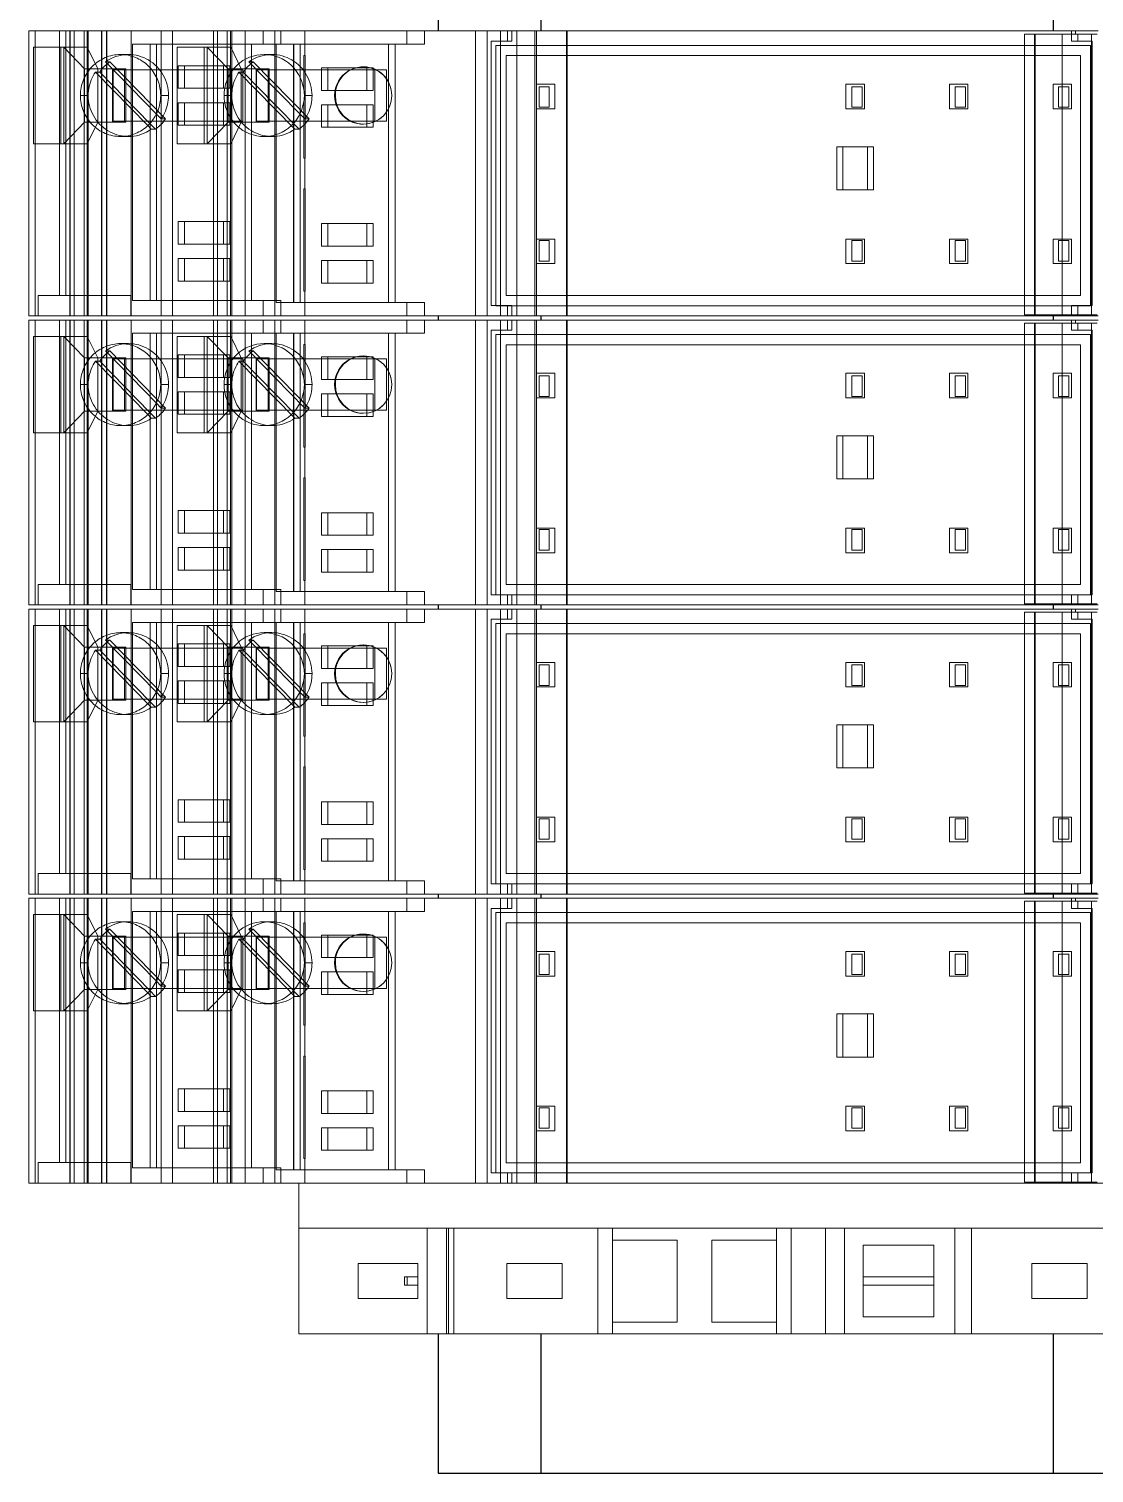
# Model space of a CAD drawing. Header units: millimetres. Extents: x 2936 to 53953, y 1541 to 47526.
# Drawn here: x 47711 to 47763, y 45485.6 to 45556.1 of the extents above; entities that cross this region are included whole.
import ezdxf

# ---------------------------------------------------------------- set-up
doc = ezdxf.new("R2010")
doc.units = ezdxf.units.MM
doc.set_wipeout_variables(frame=1)
doc.layers.add('000-PI-Oprema', color=30, linetype='Continuous', lineweight=5)
doc.layers.add('SI-ORMAR-Oprema', color=30, linetype='Continuous', lineweight=5)
doc.layers.add('004-PI-DIN Šina', color=3, linetype='Continuous')

# ---------------------------------------------------------------- blocks, each defined once
blk = doc.blocks.new('*U823')
at = {"layer": '004-PI-DIN Šina'}
blk.add_lwpolyline([(870, -17.5), (870, 17.5), (0, 17.5), (0, -17.5)], close=True, dxfattribs=at)
for points in [[(0, 12.5), (870, 12.5)], [(0, -12.5), (870, -12.5)]]:
    blk.add_lwpolyline(points, dxfattribs=at)
blk = doc.blocks.new('2967060')
blk.add_wipeout([(-7.118, 10.618), (6.782, 10.618), (6.782, -69.382), (-7.118, -69.382)]).dxf.layer = '000-PI-Oprema'
at = {"layer": '000-PI-Oprema'}
for p, q in [((-7.118, 4.162), (-7.118, 10.618)), ((-7.118, 10.618), (-7.118, 10.618)), ((-7.118, 10.618), (-7.118, 10.618)), ((-7.118, 10.618), (-7.118, 10.618)), ((-7.118, 10.618), (6.782, 10.618)), ((6.782, 10.618), (6.782, 10.618)), ((6.782, 10.618), (6.782, 10.618)), ((6.782, 10.618), (6.782, 10.618)), ((6.782, 4.162), (6.782, 10.618)), ((-7.118, 10.305), (6.782, 10.305)), ((-7.118, 10.168), (-6.118, 10.168)), ((-6.118, 5.648), (-6.118, 10.168)), ((1.282, 10.387), (5.982, 10.387)), ((1.282, 10.387), (1.282, 8.919)), ((5.982, 10.387), (5.982, 8.919)), ((-7.118, 8.615), (6.782, 8.615)), ((-7.118, 8.603), (6.782, 8.603)), ((6.782, 9.118), (-6.118, 9.118)), ((-6.118, 9.118), (-6.118, 9.118)), ((-6.118, 8.818), (6.782, 8.818)), ((5.982, 9.064), (1.282, 9.064)), ((1.282, 8.919), (2.332, 7.906)), ((5.982, 8.919), (1.282, 8.919)), ((1.282, 8.919), (1.282, 7.777)), ((4.932, 7.906), (5.982, 8.919)), ((5.982, 7.777), (5.982, 8.919)), ((6.782, 9.118), (6.782, 9.118)), ((-7.118, 8.414), (6.782, 8.414)), ((-7.118, 7.926), (6.782, 7.926)), ((-7.118, 7.783), (6.782, 7.783)), ((2.332, 7.262), (1.282, 7.777)), ((2.332, 7.906), (2.332, 6.537)), ((4.932, 7.906), (2.332, 7.906)), ((2.441, 7.718), (2.521, 7.773)), ((2.521, 7.773), (2.603, 7.824)), ((2.603, 7.824), (2.689, 7.871)), ((2.689, 7.871), (2.776, 7.914)), ((2.776, 7.914), (2.866, 7.953)), ((2.866, 7.953), (2.957, 7.988)), ((2.957, 7.988), (3.051, 8.018)), ((3.051, 8.018), (3.146, 8.044)), ((3.146, 8.044), (3.242, 8.065)), ((3.242, 8.065), (3.339, 8.081)), ((3.339, 8.081), (3.436, 8.093)), ((3.436, 8.093), (3.534, 8.1)), ((3.534, 8.1), (3.632, 8.102)), ((3.632, 8.102), (3.729, 8.1)), ((3.632, 8.102), (3.632, 7.723)), ((3.729, 8.1), (3.827, 8.093)), ((3.827, 8.093), (3.924, 8.081)), ((3.924, 8.081), (4.021, 8.065)), ((4.021, 8.065), (4.117, 8.044)), ((4.117, 8.044), (4.212, 8.018)), ((4.212, 8.018), (4.306, 7.988)), ((4.306, 7.988), (4.398, 7.953)), ((4.398, 7.953), (4.487, 7.914)), ((4.487, 7.914), (4.575, 7.871)), ((4.575, 7.871), (4.66, 7.824)), ((4.66, 7.824), (4.742, 7.773)), ((4.742, 7.773), (4.823, 7.718)), ((4.932, 6.537), (4.932, 7.906)), ((5.982, 7.777), (4.932, 7.262)), ((-7.118, 7.724), (6.782, 7.724)), ((-7.118, 7.077), (6.782, 7.077)), ((6.782, 7.065), (-7.118, 7.065)), ((1.824, 6.983), (1.868, 7.068)), ((1.868, 7.068), (1.916, 7.151)), ((1.916, 7.151), (1.968, 7.232)), ((1.968, 7.232), (2.025, 7.311)), ((2.025, 7.311), (2.086, 7.387)), ((2.069, 6.987), (2.152, 7.083)), ((2.086, 7.387), (2.15, 7.46)), ((2.15, 7.46), (2.218, 7.53)), ((2.152, 7.083), (2.242, 7.173)), ((4.777, 7.371), (2.165, 4.816)), ((2.218, 7.53), (2.289, 7.596)), ((2.242, 7.173), (2.337, 7.257)), ((2.271, 4.712), (4.777, 7.163)), ((2.289, 7.596), (2.364, 7.659)), ((2.332, 7.262), (4.932, 7.262)), ((2.337, 7.257), (2.437, 7.335)), ((2.364, 7.659), (2.441, 7.718)), ((2.437, 7.335), (2.541, 7.407)), ((2.541, 7.407), (2.651, 7.471)), ((2.651, 7.471), (2.764, 7.529)), ((2.764, 7.529), (2.881, 7.58)), ((2.881, 7.58), (3.002, 7.623)), ((3.002, 7.623), (3.125, 7.659)), ((3.125, 7.659), (3.25, 7.687)), ((3.25, 7.687), (3.377, 7.707)), ((3.377, 7.707), (3.504, 7.719)), ((3.504, 7.719), (3.632, 7.723)), ((3.632, 7.723), (3.742, 7.72)), ((3.742, 7.72), (3.852, 7.711)), ((3.852, 7.711), (3.962, 7.696)), ((3.962, 7.696), (4.071, 7.675)), ((4.071, 7.675), (4.179, 7.648)), ((4.179, 7.648), (4.285, 7.615)), ((4.285, 7.615), (4.389, 7.577)), ((4.389, 7.577), (4.49, 7.533)), ((4.49, 7.533), (4.589, 7.484)), ((4.589, 7.484), (4.684, 7.43)), ((4.684, 7.43), (4.777, 7.371)), ((4.777, 7.371), (4.777, 7.163)), ((4.777, 7.163), (4.85, 7.11)), ((4.823, 7.718), (4.9, 7.659)), ((4.85, 7.11), (4.922, 7.053)), ((4.9, 7.659), (4.974, 7.596)), ((4.922, 7.053), (4.991, 6.994)), ((4.974, 7.596), (5.045, 7.53)), ((5.045, 7.53), (5.113, 7.46)), ((5.113, 7.46), (5.178, 7.387)), ((5.178, 7.387), (5.238, 7.311)), ((5.238, 7.311), (5.295, 7.232)), ((5.295, 7.232), (5.347, 7.151)), ((5.347, 7.151), (5.395, 7.068)), ((5.395, 7.068), (5.439, 6.983)), ((6.782, 6.836), (-7.118, 6.836)), ((-7.118, 6.818), (6.782, 6.818)), ((6.782, 6.819), (-6.118, 6.819)), ((1.641, 6.338), (1.653, 6.434)), ((1.653, 6.434), (1.67, 6.529)), ((1.67, 6.529), (1.692, 6.622)), ((1.692, 6.622), (1.718, 6.715)), ((1.715, 6.326), (1.756, 6.444)), ((1.718, 6.715), (1.749, 6.806)), ((1.749, 6.806), (1.784, 6.895)), ((1.756, 6.444), (1.804, 6.56)), ((1.784, 6.895), (1.824, 6.983)), ((1.804, 6.56), (1.859, 6.673)), ((1.859, 6.673), (1.922, 6.781)), ((1.922, 6.781), (1.992, 6.886)), ((1.992, 6.886), (2.069, 6.987)), ((2.332, 6.537), (4.932, 6.537)), ((2.332, 5.892), (2.332, 6.537)), ((2.382, 0.741), (2.382, 6.512)), ((2.382, 6.512), (4.882, 6.512)), ((5.272, 6.678), (2.487, 3.955)), ((2.73, 4.4), (5.272, 6.886)), ((4.882, 0.741), (4.882, 6.512)), ((4.932, 6.537), (4.932, 5.892)), ((4.991, 6.994), (5.057, 6.931)), ((5.057, 6.931), (5.12, 6.866)), ((5.12, 6.866), (5.18, 6.797)), ((5.18, 6.797), (5.196, 6.778)), ((5.196, 6.778), (5.212, 6.758)), ((5.212, 6.758), (5.227, 6.738)), ((5.227, 6.738), (5.242, 6.719)), ((5.242, 6.719), (5.257, 6.699)), ((5.257, 6.699), (5.272, 6.678)), ((5.272, 6.886), (5.272, 6.678)), ((5.272, 6.886), (5.351, 6.766)), ((5.351, 6.766), (5.421, 6.641)), ((5.421, 6.641), (5.481, 6.511)), ((5.439, 6.983), (5.479, 6.895)), ((5.479, 6.895), (5.514, 6.806)), ((5.481, 6.511), (5.532, 6.377)), ((5.514, 6.806), (5.545, 6.715)), ((5.532, 6.377), (5.572, 6.239)), ((5.545, 6.715), (5.571, 6.622)), ((5.571, 6.622), (5.593, 6.529)), ((5.593, 6.529), (5.61, 6.434)), ((5.61, 6.434), (5.622, 6.338)), ((-6.118, 5.648), (-7.118, 5.648)), ((1.632, 6.146), (1.634, 6.242)), ((1.634, 6.053), (1.632, 6.146)), ((1.632, 6.146), (1.632, 6.098)), ((1.632, 6.098), (1.632, 6.051)), ((1.632, 6.051), (1.632, 6.003)), ((1.632, 6.003), (1.632, 5.956)), ((1.632, 5.956), (1.632, 5.909)), ((1.632, 5.909), (1.632, 5.861)), ((1.632, 5.861), (1.632, 5.814)), ((1.632, 5.798), (1.633, 5.83)), ((1.632, 5.814), (1.632, 5.766)), ((1.632, 5.766), (1.632, 5.798)), ((1.636, 5.634), (1.632, 5.766)), ((1.633, 5.83), (1.634, 5.861)), ((1.634, 6.242), (1.641, 6.338)), ((1.641, 5.96), (1.634, 6.053)), ((1.634, 5.861), (1.636, 5.893)), ((1.636, 5.893), (1.638, 5.925)), ((1.638, 5.925), (1.641, 5.956)), ((1.641, 5.956), (1.658, 6.081)), ((1.652, 5.868), (1.641, 5.96)), ((1.668, 5.776), (1.652, 5.868)), ((1.658, 6.081), (1.682, 6.205)), ((1.688, 5.686), (1.668, 5.776)), ((1.682, 6.205), (1.715, 6.326)), ((1.712, 5.596), (1.688, 5.686)), ((2.332, 5.892), (4.932, 5.892)), ((4.882, 5.955), (2.382, 5.955)), ((5.575, 5.686), (5.551, 5.596)), ((5.572, 6.239), (5.603, 6.099)), ((5.596, 5.776), (5.575, 5.686)), ((5.611, 5.868), (5.596, 5.776)), ((5.603, 6.099), (5.622, 5.956)), ((5.623, 5.96), (5.611, 5.868)), ((5.627, 5.639), (5.615, 5.512)), ((5.622, 6.338), (5.629, 6.242)), ((5.622, 5.956), (5.625, 5.925)), ((5.629, 6.053), (5.623, 5.96)), ((5.625, 5.925), (5.627, 5.893)), ((5.627, 5.893), (5.629, 5.861)), ((5.632, 5.766), (5.627, 5.639)), ((5.629, 6.242), (5.632, 6.146)), ((5.632, 6.146), (5.629, 6.053)), ((5.629, 5.861), (5.631, 5.83)), ((5.631, 5.83), (5.631, 5.798)), ((5.631, 5.798), (5.632, 5.766)), ((5.632, 6.146), (5.632, 6.098)), ((5.632, 6.098), (5.632, 6.051)), ((5.632, 6.051), (5.632, 6.003)), ((5.632, 6.003), (5.632, 5.956)), ((5.632, 5.956), (5.632, 5.909)), ((5.632, 5.909), (5.632, 5.861)), ((5.632, 5.861), (5.632, 5.814)), ((5.632, 5.814), (5.632, 5.766)), ((-7.118, 5.635), (6.782, 5.635)), ((6.132, 5.56), (-6.368, 5.56)), ((-6.368, 4.706), (-6.368, 5.56)), ((1.65, 5.503), (1.636, 5.634)), ((1.673, 5.373), (1.65, 5.503)), ((1.704, 5.244), (1.673, 5.373)), ((1.745, 5.118), (1.704, 5.244)), ((1.741, 5.507), (1.712, 5.596)), ((1.775, 5.42), (1.741, 5.507)), ((1.794, 4.994), (1.745, 5.118)), ((1.812, 5.334), (1.775, 5.42)), ((1.852, 4.874), (1.794, 4.994)), ((1.854, 5.249), (1.812, 5.334)), ((1.9, 5.168), (1.854, 5.249)), ((1.949, 5.088), (1.9, 5.168)), ((2.003, 5.011), (1.949, 5.088)), ((2.06, 4.937), (2.003, 5.011)), ((2.12, 4.865), (2.06, 4.937)), ((5.204, 4.937), (5.143, 4.865)), ((5.261, 5.011), (5.204, 4.937)), ((5.314, 5.088), (5.261, 5.011)), ((5.364, 5.168), (5.314, 5.088)), ((5.409, 5.249), (5.364, 5.168)), ((5.451, 5.334), (5.409, 5.249)), ((5.48, 5.019), (5.425, 4.901)), ((5.489, 5.42), (5.451, 5.334)), ((5.526, 5.139), (5.48, 5.019)), ((5.522, 5.507), (5.489, 5.42)), ((5.551, 5.596), (5.522, 5.507)), ((5.564, 5.261), (5.526, 5.139)), ((5.593, 5.386), (5.564, 5.261)), ((5.615, 5.512), (5.593, 5.386)), ((6.132, 5.56), (6.132, 4.706)), ((-6.368, 4.706), (6.132, 4.706)), ((-6.368, -1.669), (-6.368, 4.706)), ((-6.368, 4.703), (6.132, 4.703)), ((6.132, 4.392), (-6.368, 4.392)), ((1.918, 4.758), (1.852, 4.874)), ((1.992, 4.647), (1.918, 4.758)), ((2.165, 4.816), (1.992, 4.647)), ((1.992, 4.439), (2.271, 4.712)), ((1.992, 4.647), (1.992, 4.439)), ((2.051, 4.36), (1.992, 4.439)), ((2.115, 4.284), (2.051, 4.36)), ((2.182, 4.211), (2.115, 4.284)), ((2.184, 4.796), (2.12, 4.865)), ((2.251, 4.731), (2.184, 4.796)), ((2.321, 4.668), (2.251, 4.731)), ((2.395, 4.609), (2.321, 4.668)), ((2.471, 4.553), (2.395, 4.609)), ((2.55, 4.5), (2.471, 4.553)), ((2.487, 4.162), (2.73, 4.4)), ((2.632, 4.452), (2.55, 4.5)), ((2.716, 4.407), (2.632, 4.452)), ((2.801, 4.366), (2.716, 4.407)), ((2.889, 4.33), (2.801, 4.366)), ((2.978, 4.297), (2.889, 4.33)), ((3.068, 4.269), (2.978, 4.297)), ((3.16, 4.245), (3.068, 4.269)), ((3.253, 4.225), (3.16, 4.245)), ((4.104, 4.245), (4.011, 4.225)), ((4.195, 4.269), (4.104, 4.245)), ((4.286, 4.297), (4.195, 4.269)), ((4.375, 4.33), (4.286, 4.297)), ((4.462, 4.366), (4.375, 4.33)), ((4.548, 4.407), (4.462, 4.366)), ((4.631, 4.452), (4.548, 4.407)), ((4.713, 4.5), (4.631, 4.452)), ((4.792, 4.553), (4.713, 4.5)), ((4.869, 4.609), (4.792, 4.553)), ((4.951, 4.296), (4.85, 4.215)), ((4.942, 4.668), (4.869, 4.609)), ((5.012, 4.731), (4.942, 4.668)), ((5.046, 4.384), (4.951, 4.296)), ((5.08, 4.796), (5.012, 4.731)), ((5.136, 4.477), (5.046, 4.384)), ((5.143, 4.865), (5.08, 4.796)), ((5.218, 4.576), (5.136, 4.477)), ((5.294, 4.679), (5.218, 4.576)), ((5.364, 4.788), (5.294, 4.679)), ((5.425, 4.901), (5.364, 4.788)), ((6.132, 4.706), (6.132, -1.44)), ((-7.118, 3.618), (-7.118, 4.162)), ((-7.118, 4.162), (6.782, 4.162)), ((-7.118, -1.382), (-7.118, 3.618)), ((-7.118, 3.618), (-7.118, 3.618)), ((-7.118, 3.618), (6.782, 3.618)), ((2.253, 4.141), (2.182, 4.211)), ((2.327, 4.075), (2.253, 4.141)), ((2.405, 4.013), (2.327, 4.075)), ((2.487, 3.955), (2.405, 4.013)), ((2.58, 4.103), (2.487, 4.162)), ((2.487, 4.162), (2.487, 3.955)), ((2.676, 4.048), (2.58, 4.103)), ((2.775, 3.999), (2.676, 4.048)), ((2.876, 3.955), (2.775, 3.999)), ((2.979, 3.917), (2.876, 3.955)), ((3.085, 3.885), (2.979, 3.917)), ((3.192, 3.858), (3.085, 3.885)), ((3.3, 3.837), (3.192, 3.858)), ((3.346, 4.21), (3.253, 4.225)), ((3.41, 3.822), (3.3, 3.837)), ((3.441, 4.199), (3.346, 4.21)), ((3.52, 3.813), (3.41, 3.822)), ((3.536, 4.192), (3.441, 4.199)), ((3.632, 3.81), (3.52, 3.813)), ((3.632, 4.19), (3.536, 4.192)), ((3.727, 4.192), (3.632, 4.19)), ((3.632, 4.19), (3.632, 3.81)), ((3.763, 3.814), (3.632, 3.81)), ((3.822, 4.199), (3.727, 4.192)), ((3.893, 3.827), (3.763, 3.814)), ((3.917, 4.21), (3.822, 4.199)), ((4.022, 3.848), (3.893, 3.827)), ((4.011, 4.225), (3.917, 4.21)), ((4.15, 3.877), (4.022, 3.848)), ((4.274, 3.914), (4.15, 3.877)), ((4.397, 3.959), (4.274, 3.914)), ((4.516, 4.012), (4.397, 3.959)), ((4.631, 4.072), (4.516, 4.012)), ((4.743, 4.14), (4.631, 4.072)), ((4.85, 4.215), (4.743, 4.14)), ((6.782, 3.618), (6.782, 4.162)), ((6.782, 3.618), (6.782, 3.618)), ((6.782, -1.382), (6.782, 3.618)), ((-5.418, 3.342), (-4.318, 3.342)), ((-5.418, 1.132), (-5.418, 3.342)), ((-4.318, 3.032), (-5.418, 3.032)), ((-5.418, 3.032), (-5.418, 0.822)), ((-4.318, 3.342), (-4.318, 1.132)), ((-4.318, 0.822), (-4.318, 3.032)), ((-3.618, 1.132), (-3.618, 3.342)), ((-3.618, 3.342), (-2.518, 3.342)), ((-3.618, 3.032), (-3.618, 0.822)), ((-2.518, 3.032), (-3.618, 3.032)), ((-2.518, 3.342), (-2.518, 1.132)), ((-2.518, 0.822), (-2.518, 3.032)), ((1.282, 3.387), (5.982, 3.387)), ((1.282, 3.387), (1.282, 1.919)), ((2.182, 1.132), (2.182, 3.342)), ((2.182, 3.342), (3.282, 3.342)), ((3.282, 3.032), (2.182, 3.032)), ((2.182, 3.032), (2.182, 0.822)), ((3.282, 3.342), (3.282, 1.132)), ((3.282, 0.822), (3.282, 3.032)), ((3.982, 1.132), (3.982, 3.342)), ((3.982, 3.342), (5.082, 3.342)), ((5.082, 3.032), (3.982, 3.032)), ((3.982, 3.032), (3.982, 0.822)), ((5.082, 3.342), (5.082, 1.132)), ((5.082, 0.822), (5.082, 3.032)), ((5.982, 3.387), (5.982, 1.919)), ((-7.118, 1.618), (6.782, 1.618)), ((-7.118, 1.614), (6.782, 1.614)), ((-7.118, 1.414), (6.782, 1.414)), ((5.982, 2.064), (1.282, 2.064)), ((1.282, 1.919), (2.332, 0.906)), ((5.982, 1.919), (1.282, 1.919)), ((1.282, 1.919), (1.282, 0.777)), ((4.932, 0.906), (5.982, 1.919)), ((5.982, 0.777), (5.982, 1.919)), ((-7.118, 0.94), (6.782, 0.94)), ((-7.118, 0.783), (6.782, 0.783)), ((-7.118, 0.724), (6.782, 0.724)), ((-4.318, 1.132), (-5.418, 1.132)), ((-5.418, 0.822), (-4.318, 0.822)), ((-2.518, 1.132), (-3.618, 1.132)), ((-3.618, 0.822), (-2.518, 0.822)), ((2.332, 0.262), (1.282, 0.777)), ((3.282, 1.132), (2.182, 1.132)), ((2.182, 0.822), (3.282, 0.822)), ((2.285, 0.592), (2.427, 0.708)), ((4.932, 0.906), (2.332, 0.906)), ((2.332, 0.906), (2.332, -0.463)), ((2.382, 0.741), (2.382, 0.184)), ((4.882, 0.741), (2.382, 0.741)), ((2.427, 0.708), (2.579, 0.809)), ((2.579, 0.809), (2.74, 0.897)), ((2.74, 0.897), (2.909, 0.97)), ((2.909, 0.97), (3.085, 1.028)), ((3.085, 1.028), (3.265, 1.069)), ((3.25, 0.687), (3.377, 0.707)), ((3.265, 1.069), (3.448, 1.094)), ((3.377, 0.707), (3.504, 0.719)), ((3.448, 1.094), (3.632, 1.102)), ((3.504, 0.719), (3.632, 0.723)), ((3.632, 1.102), (3.816, 1.094)), ((3.632, 1.102), (3.632, 0.723)), ((3.632, 0.723), (3.742, 0.72)), ((3.742, 0.72), (3.852, 0.711)), ((3.816, 1.094), (3.998, 1.069)), ((3.852, 0.711), (3.962, 0.696)), ((5.082, 1.132), (3.982, 1.132)), ((3.982, 0.822), (5.082, 0.822)), ((3.998, 1.069), (4.179, 1.028)), ((4.179, 1.028), (4.355, 0.97)), ((4.355, 0.97), (4.524, 0.897)), ((4.524, 0.897), (4.684, 0.809)), ((4.684, 0.809), (4.836, 0.708)), ((4.836, 0.708), (4.978, 0.592)), ((4.882, 0.184), (4.882, 0.741)), ((4.932, -0.463), (4.932, 0.906)), ((5.982, 0.777), (4.932, 0.262)), ((-7.118, 0.077), (6.782, 0.077)), ((6.782, 0.065), (-7.118, 0.065)), ((-6.368, 0.072), (6.132, 0.072)), ((1.767, -0.147), (1.841, 0.018)), ((1.841, 0.018), (1.931, 0.176)), ((1.931, 0.176), (2.035, 0.325)), ((2.035, 0.325), (2.154, 0.464)), ((2.069, -0.013), (2.152, 0.083)), ((2.152, 0.083), (2.242, 0.173)), ((2.154, 0.464), (2.285, 0.592)), ((2.242, 0.173), (2.337, 0.257)), ((2.332, 0.262), (4.932, 0.262)), ((2.337, 0.257), (2.437, 0.335)), ((4.882, 0.184), (2.382, 0.184)), ((2.437, 0.335), (2.541, 0.407)), ((2.541, 0.407), (2.651, 0.471)), ((2.651, 0.471), (2.764, 0.529)), ((2.764, 0.529), (2.881, 0.58)), ((2.881, 0.58), (3.002, 0.623)), ((4.777, 0.371), (2.985, -1.382)), ((3.002, 0.623), (3.125, 0.659)), ((3.125, 0.659), (3.25, 0.687)), ((3.197, -1.382), (4.777, 0.163)), ((3.962, 0.696), (4.071, 0.675)), ((4.071, 0.675), (4.179, 0.648)), ((4.179, 0.648), (4.285, 0.615)), ((4.285, 0.615), (4.389, 0.577)), ((4.389, 0.577), (4.49, 0.533)), ((4.49, 0.533), (4.589, 0.484)), ((4.589, 0.484), (4.684, 0.43)), ((4.684, 0.43), (4.777, 0.371)), ((4.777, 0.371), (4.777, 0.163)), ((4.777, 0.163), (4.85, 0.11)), ((4.85, 0.11), (4.922, 0.053)), ((4.922, 0.053), (4.991, -0.006)), ((4.978, 0.592), (5.109, 0.464)), ((5.109, 0.464), (5.228, 0.325)), ((5.228, 0.325), (5.332, 0.176)), ((5.332, 0.176), (5.422, 0.018)), ((5.422, 0.018), (5.496, -0.147)), ((-6.368, -0.238), (6.132, -0.238)), ((1.632, -0.854), (1.64, -0.674)), ((1.64, -0.674), (1.666, -0.494)), ((1.666, -0.494), (1.708, -0.318)), ((1.682, -0.795), (1.715, -0.674)), ((1.708, -0.318), (1.767, -0.147)), ((1.715, -0.674), (1.756, -0.556)), ((1.756, -0.556), (1.804, -0.44)), ((1.804, -0.44), (1.859, -0.327)), ((1.859, -0.327), (1.922, -0.219)), ((1.922, -0.219), (1.992, -0.114)), ((1.992, -0.114), (2.069, -0.013)), ((2.332, -0.463), (4.932, -0.463)), ((2.332, -1.108), (2.332, -0.463)), ((2.382, -6.259), (2.382, -0.488)), ((2.382, -0.488), (4.882, -0.488)), ((5.272, -0.322), (2.487, -3.045)), ((3.975, -1.382), (5.272, -0.114)), ((4.882, -6.259), (4.882, -0.488)), ((4.932, -0.463), (4.932, -1.108)), ((4.991, -0.006), (5.057, -0.069)), ((5.057, -0.069), (5.12, -0.134)), ((5.12, -0.134), (5.18, -0.203)), ((5.18, -0.203), (5.196, -0.222)), ((5.196, -0.222), (5.212, -0.242)), ((5.212, -0.242), (5.227, -0.262)), ((5.227, -0.262), (5.242, -0.281)), ((5.242, -0.281), (5.257, -0.301)), ((5.257, -0.301), (5.272, -0.322)), ((5.272, -0.114), (5.351, -0.234)), ((5.272, -0.114), (5.272, -0.322)), ((5.351, -0.234), (5.421, -0.359)), ((5.421, -0.359), (5.481, -0.489)), ((5.481, -0.489), (5.532, -0.623)), ((5.496, -0.147), (5.555, -0.318)), ((5.532, -0.623), (5.572, -0.761)), ((5.555, -0.318), (5.597, -0.494)), ((5.597, -0.494), (5.623, -0.674)), ((5.623, -0.674), (5.632, -0.854)), ((-7.118, -0.815), (-6.368, -0.815)), ((-7.118, -11.732), (-7.118, -1.382)), ((-7.118, -1.382), (-7.118, -1.382)), ((-7.118, -1.382), (6.782, -1.382)), ((1.634, -0.943), (1.632, -0.854)), ((1.632, -0.854), (1.632, -0.902)), ((1.632, -0.902), (1.632, -0.949)), ((1.632, -0.949), (1.632, -0.997)), ((1.632, -0.997), (1.632, -1.044)), ((1.632, -1.044), (1.632, -1.091)), ((1.632, -1.091), (1.632, -1.139)), ((1.632, -1.139), (1.632, -1.186)), ((1.632, -1.202), (1.633, -1.17)), ((1.632, -1.186), (1.632, -1.234)), ((1.632, -1.234), (1.632, -1.202)), ((1.636, -1.366), (1.632, -1.234)), ((1.633, -1.17), (1.634, -1.139)), ((1.64, -1.032), (1.634, -0.943)), ((1.634, -1.139), (1.636, -1.107)), ((1.636, -1.107), (1.638, -1.075)), ((1.65, -1.497), (1.636, -1.366)), ((1.638, -1.075), (1.641, -1.044)), ((1.65, -1.121), (1.64, -1.032)), ((1.641, -1.044), (1.658, -0.919)), ((1.665, -1.208), (1.65, -1.121)), ((1.658, -0.919), (1.682, -0.795)), ((1.683, -1.296), (1.665, -1.208)), ((1.706, -1.382), (1.683, -1.296)), ((1.766, -1.559), (1.706, -1.382)), ((2.985, -1.382), (1.992, -2.353)), ((1.992, -2.561), (3.197, -1.382)), ((2.332, -1.108), (4.932, -1.108)), ((4.882, -1.045), (2.382, -1.045)), ((2.487, -2.838), (3.975, -1.382)), ((5.557, -1.382), (5.497, -1.559)), ((5.58, -1.296), (5.557, -1.382)), ((5.572, -0.761), (5.603, -0.901)), ((5.599, -1.208), (5.58, -1.296)), ((5.613, -1.121), (5.599, -1.208)), ((5.603, -0.901), (5.622, -1.044)), ((5.623, -1.032), (5.613, -1.121)), ((5.627, -1.361), (5.615, -1.488)), ((5.622, -1.044), (5.625, -1.075)), ((5.63, -0.943), (5.623, -1.032)), ((5.625, -1.075), (5.627, -1.107)), ((5.627, -1.107), (5.629, -1.139)), ((5.632, -1.234), (5.627, -1.361)), ((5.629, -1.139), (5.631, -1.17)), ((5.632, -0.854), (5.63, -0.943)), ((5.631, -1.17), (5.631, -1.202)), ((5.631, -1.202), (5.632, -1.234)), ((5.632, -0.854), (5.632, -0.902)), ((5.632, -0.902), (5.632, -0.949)), ((5.632, -0.949), (5.632, -0.997)), ((5.632, -0.997), (5.632, -1.044)), ((5.632, -1.044), (5.632, -1.091)), ((5.632, -1.091), (5.632, -1.139)), ((5.632, -1.139), (5.632, -1.186)), ((5.632, -1.186), (5.632, -1.234)), ((6.782, -0.815), (6.132, -0.815)), ((6.782, -1.382), (6.782, -1.382)), ((6.782, -11.732), (6.782, -1.382)), ((-7.118, -1.669), (-6.368, -1.669)), ((6.132, -1.44), (-6.468, -1.44)), ((-6.468, -2.294), (-6.468, -1.44)), ((1.673, -1.627), (1.65, -1.497)), ((1.704, -1.756), (1.673, -1.627)), ((1.745, -1.882), (1.704, -1.756)), ((1.794, -2.006), (1.745, -1.882)), ((1.843, -1.73), (1.766, -1.559)), ((1.852, -2.126), (1.794, -2.006)), ((1.937, -1.893), (1.843, -1.73)), ((2.045, -2.045), (1.937, -1.893)), ((2.168, -2.187), (2.045, -2.045)), ((5.218, -2.045), (5.095, -2.187)), ((5.326, -1.893), (5.218, -2.045)), ((5.42, -1.73), (5.326, -1.893)), ((5.425, -2.099), (5.364, -2.212)), ((5.497, -1.559), (5.42, -1.73)), ((5.48, -1.981), (5.425, -2.099)), ((5.526, -1.861), (5.48, -1.981)), ((5.564, -1.739), (5.526, -1.861)), ((5.593, -1.614), (5.564, -1.739)), ((5.615, -1.488), (5.593, -1.614)), ((6.132, -1.44), (6.132, -2.294)), ((6.782, -1.669), (6.132, -1.669)), ((6.132, -2.294), (-6.468, -2.294)), ((-6.468, -2.294), (-6.468, -8.669)), ((-6.468, -2.297), (6.132, -2.297)), ((6.132, -2.608), (-6.468, -2.608)), ((-0.918, -2.787), (-5.918, -2.787)), ((-5.918, -2.838), (-5.918, -2.787)), ((-0.918, -2.787), (-0.918, -2.838)), ((3.324, -2.787), (0.582, -2.787)), ((0.582, -2.838), (0.582, -2.787)), ((1.918, -2.242), (1.852, -2.126)), ((1.992, -2.353), (1.918, -2.242)), ((1.992, -2.353), (1.992, -2.561)), ((2.051, -2.64), (1.992, -2.561)), ((2.115, -2.716), (2.051, -2.64)), ((2.182, -2.789), (2.115, -2.716)), ((2.304, -2.317), (2.168, -2.187)), ((2.253, -2.859), (2.182, -2.789)), ((2.452, -2.434), (2.304, -2.317)), ((2.612, -2.537), (2.452, -2.434)), ((2.781, -2.624), (2.612, -2.537)), ((2.956, -2.695), (2.781, -2.624)), ((3.138, -2.75), (2.956, -2.695)), ((3.324, -2.787), (3.138, -2.75)), ((3.368, -2.795), (3.324, -2.787)), ((3.411, -2.802), (3.368, -2.795)), ((3.455, -2.808), (3.411, -2.802)), ((3.499, -2.812), (3.455, -2.808)), ((3.543, -2.815), (3.499, -2.812)), ((3.587, -2.817), (3.543, -2.815)), ((3.632, -2.818), (3.587, -2.817)), ((3.676, -2.817), (3.632, -2.818)), ((3.72, -2.815), (3.676, -2.817)), ((3.764, -2.812), (3.72, -2.815)), ((3.808, -2.808), (3.764, -2.812)), ((3.852, -2.802), (3.808, -2.808)), ((3.896, -2.795), (3.852, -2.802)), ((3.939, -2.787), (3.896, -2.795)), ((4.125, -2.75), (3.939, -2.787)), ((5.582, -2.787), (3.939, -2.787)), ((4.307, -2.695), (4.125, -2.75)), ((4.483, -2.624), (4.307, -2.695)), ((4.651, -2.537), (4.483, -2.624)), ((4.811, -2.434), (4.651, -2.537)), ((4.85, -2.785), (4.743, -2.86)), ((4.959, -2.317), (4.811, -2.434)), ((4.951, -2.704), (4.85, -2.785)), ((5.046, -2.616), (4.951, -2.704)), ((5.095, -2.187), (4.959, -2.317)), ((5.136, -2.523), (5.046, -2.616)), ((5.218, -2.424), (5.136, -2.523)), ((5.294, -2.321), (5.218, -2.424)), ((5.364, -2.212), (5.294, -2.321)), ((5.582, -2.787), (5.582, -2.838)), ((6.132, -2.294), (6.132, -8.669)), ((-5.918, -2.838), (-7.118, -2.838)), ((-5.918, -2.854), (-5.918, -2.838)), ((-5.918, -2.854), (-0.918, -2.854)), ((0.582, -2.838), (-0.918, -2.838)), ((-0.918, -2.854), (-0.918, -2.838)), ((0.582, -2.838), (0.582, -2.854)), ((0.582, -2.854), (5.582, -2.854)), ((2.327, -2.925), (2.253, -2.859)), ((2.405, -2.987), (2.327, -2.925)), ((2.487, -3.045), (2.405, -2.987)), ((2.58, -2.897), (2.487, -2.838)), ((2.487, -2.838), (2.487, -3.045)), ((2.676, -2.952), (2.58, -2.897)), ((2.775, -3.001), (2.676, -2.952)), ((2.876, -3.045), (2.775, -3.001)), ((2.979, -3.083), (2.876, -3.045)), ((3.085, -3.115), (2.979, -3.083)), ((3.192, -3.142), (3.085, -3.115)), ((3.3, -3.163), (3.192, -3.142)), ((3.41, -3.178), (3.3, -3.163)), ((3.52, -3.187), (3.41, -3.178)), ((3.632, -3.19), (3.52, -3.187)), ((3.632, -2.818), (3.632, -3.19)), ((3.763, -3.186), (3.632, -3.19)), ((3.893, -3.173), (3.763, -3.186)), ((4.022, -3.152), (3.893, -3.173)), ((4.15, -3.123), (4.022, -3.152)), ((4.274, -3.086), (4.15, -3.123)), ((4.397, -3.041), (4.274, -3.086)), ((4.516, -2.988), (4.397, -3.041)), ((4.631, -2.928), (4.516, -2.988)), ((4.743, -2.86), (4.631, -2.928)), ((5.582, -2.854), (5.582, -2.838)), ((6.782, -2.838), (5.582, -2.838)), ((-5.518, -5.868), (-5.518, -3.658)), ((-5.518, -3.658), (-4.418, -3.658)), ((-5.518, -3.968), (-5.518, -6.178)), ((-4.418, -3.968), (-5.518, -3.968)), ((-4.418, -3.658), (-4.418, -5.868)), ((-4.418, -6.178), (-4.418, -3.968)), ((-3.718, -5.868), (-3.718, -3.658)), ((-3.718, -3.658), (-2.618, -3.658)), ((-3.718, -3.968), (-3.718, -6.178)), ((-2.618, -3.968), (-3.718, -3.968)), ((-2.618, -3.658), (-2.618, -5.868)), ((-2.618, -6.178), (-2.618, -3.968)), ((2.082, -3.658), (3.182, -3.658)), ((2.082, -5.868), (2.082, -3.658)), ((2.082, -3.968), (2.082, -6.178)), ((3.182, -3.968), (2.082, -3.968)), ((3.182, -3.658), (3.182, -5.868)), ((3.182, -6.178), (3.182, -3.968)), ((3.882, -3.658), (4.982, -3.658)), ((3.882, -5.868), (3.882, -3.658)), ((4.982, -3.968), (3.882, -3.968)), ((3.882, -3.968), (3.882, -6.178)), ((4.982, -3.658), (4.982, -5.868)), ((4.982, -6.178), (4.982, -3.968)), ((3.632, -4.296), (3.632, -4.329)), ((-4.418, -5.868), (-5.518, -5.868)), ((-5.518, -6.178), (-4.418, -6.178)), ((-2.618, -5.868), (-3.718, -5.868)), ((-3.718, -6.178), (-2.618, -6.178)), ((3.182, -5.868), (2.082, -5.868)), ((2.082, -6.178), (3.182, -6.178)), ((2.232, -5.705), (2.232, -5.688)), ((2.382, -6.259), (2.382, -6.816)), ((4.882, -6.259), (2.382, -6.259)), ((4.982, -5.868), (3.882, -5.868)), ((3.882, -6.178), (4.982, -6.178)), ((4.882, -6.816), (4.882, -6.259)), ((5.032, -5.705), (5.032, -5.688)), ((-6.468, -6.928), (6.132, -6.928)), ((4.882, -6.816), (2.382, -6.816)), ((-6.468, -7.238), (6.132, -7.238)), ((3.632, -7.08), (3.632, -7.081)), ((-7.118, -7.815), (-6.468, -7.815)), ((6.782, -7.815), (6.132, -7.815)), ((-7.118, -8.669), (-6.468, -8.669)), ((6.782, -8.669), (6.132, -8.669)), ((6.782, -11.165), (-7.118, -11.165)), ((-7.118, -12.732), (-7.118, -11.732)), ((-7.118, -11.732), (6.782, -11.732)), ((-6.618, -11.932), (6.282, -11.932)), ((-6.618, -11.932), (-6.618, -11.932)), ((-6.618, -12.732), (-6.618, -11.932)), ((6.282, -11.932), (6.282, -11.932)), ((6.282, -11.932), (6.282, -12.732)), ((6.782, -12.732), (6.782, -11.732)), ((-7.118, -12.382), (-7.118, -12.382)), ((6.782, -12.382), (-7.118, -12.382)), ((-6.623, -12.162), (-6.623, -12.162)), ((6.077, -12.162), (-6.623, -12.162)), ((-6.623, -12.162), (-6.623, -37.933)), ((-6.123, -12.662), (-6.123, -40.662)), ((5.577, -12.662), (-6.123, -12.662)), ((-6.123, -12.662), (-6.123, -12.662)), ((5.577, -12.662), (5.577, -12.662)), ((5.577, -40.662), (5.577, -12.662)), ((6.077, -12.162), (6.077, -12.162)), ((6.077, -12.162), (6.077, -37.933)), ((6.782, -12.382), (6.782, -12.382)), ((-7.118, -12.932), (-7.118, -12.732)), ((-6.618, -12.732), (-7.118, -12.732)), ((-7.118, -40.232), (-7.118, -12.932)), ((-7.118, -12.932), (-7.118, -12.932)), ((-7.118, -12.932), (-6.623, -12.932)), ((-7.118, -13.182), (-7.118, -13.182)), ((-7.118, -13.182), (6.782, -13.182)), ((-6.623, -12.932), (-6.618, -12.932)), ((-6.618, -12.932), (-6.618, -12.732)), ((-6.618, -12.932), (-6.618, -12.932)), ((6.782, -12.732), (6.282, -12.732)), ((6.282, -12.732), (6.282, -12.932)), ((6.282, -12.932), (6.282, -12.932)), ((6.282, -12.932), (6.782, -12.932)), ((6.782, -12.732), (6.782, -12.932)), ((6.782, -12.932), (6.782, -12.932)), ((6.782, -12.932), (6.782, -40.232)), ((6.782, -13.182), (6.782, -13.182)), ((6.782, -14.06), (-7.118, -14.06)), ((-7.118, -14.141), (-7.118, -14.141)), ((-7.118, -14.141), (6.782, -14.141)), ((-4.568, -14.132), (-3.368, -14.132)), ((-4.568, -15.032), (-4.568, -14.132)), ((-4.568, -14.132), (-4.568, -14.132)), ((-4.443, -14.262), (-3.443, -14.262)), ((-4.443, -14.262), (-4.443, -14.262)), ((-4.443, -14.762), (-4.443, -14.262)), ((-4.443, -14.762), (-4.443, -14.762)), ((-3.443, -14.762), (-4.443, -14.762)), ((-3.443, -14.262), (-3.443, -14.762)), ((-3.443, -14.262), (-3.443, -14.262)), ((-3.443, -14.762), (-3.443, -14.762)), ((-3.368, -15.032), (-3.368, -14.132)), ((-3.368, -14.132), (-3.368, -14.132)), ((2.982, -14.132), (2.982, -14.132)), ((4.182, -14.132), (2.982, -14.132)), ((2.982, -15.032), (2.982, -14.132)), ((3.057, -14.762), (3.057, -14.262)), ((3.057, -14.262), (3.057, -14.262)), ((3.057, -14.262), (4.057, -14.262)), ((4.057, -14.762), (3.057, -14.762)), ((3.057, -14.762), (3.057, -14.762)), ((4.057, -14.262), (4.057, -14.762)), ((4.057, -14.262), (4.057, -14.262)), ((4.057, -14.762), (4.057, -14.762)), ((4.182, -14.132), (4.182, -14.132)), ((4.182, -15.032), (4.182, -14.132)), ((6.782, -14.141), (6.782, -14.141)), ((-3.368, -15.032), (-4.568, -15.032)), ((-4.568, -15.032), (-4.568, -15.032)), ((-3.368, -15.032), (-3.368, -15.032)), ((4.182, -15.032), (2.982, -15.032)), ((2.982, -15.032), (2.982, -15.032)), ((4.182, -15.032), (4.182, -15.032)), ((6.782, -15.602), (-7.118, -15.602)), ((-7.118, -15.632), (6.782, -15.632)), ((1.132, -28.782), (-0.968, -28.782)), ((-0.968, -29.082), (-0.968, -28.782)), ((1.132, -29.082), (1.132, -28.782)), ((-4.568, -29.232), (-4.568, -30.132)), ((-4.568, -29.232), (-3.368, -29.232)), ((-4.568, -29.232), (-4.568, -29.232)), ((-4.443, -29.522), (-3.443, -29.522)), ((-4.443, -29.522), (-4.443, -29.522)), ((-4.443, -30.022), (-4.443, -29.522)), ((-3.443, -29.522), (-3.443, -29.522)), ((-3.443, -29.522), (-3.443, -30.022)), ((-3.368, -29.232), (-3.368, -29.232)), ((-3.368, -30.132), (-3.368, -29.232)), ((-0.968, -30.282), (-0.968, -29.082)), ((1.132, -29.082), (-0.968, -29.082)), ((1.132, -29.082), (1.132, -30.282)), ((2.982, -30.132), (2.982, -29.232)), ((4.182, -29.232), (2.982, -29.232)), ((2.982, -29.232), (2.982, -29.232)), ((3.057, -30.022), (3.057, -29.522)), ((3.057, -29.522), (3.057, -29.522)), ((3.057, -29.522), (4.057, -29.522)), ((4.057, -29.522), (4.057, -30.022)), ((4.057, -29.522), (4.057, -29.522)), ((4.182, -30.132), (4.182, -29.232)), ((4.182, -29.232), (4.182, -29.232)), ((-3.368, -30.132), (-4.568, -30.132)), ((-4.568, -30.132), (-4.568, -30.132)), ((-4.443, -30.022), (-4.443, -30.022)), ((-3.443, -30.022), (-4.443, -30.022)), ((-3.443, -30.022), (-3.443, -30.022)), ((-3.368, -30.132), (-3.368, -30.132)), ((1.132, -30.282), (-0.968, -30.282)), ((-0.968, -30.582), (-0.968, -30.282)), ((1.132, -30.282), (1.132, -30.582)), ((4.182, -30.132), (2.982, -30.132)), ((2.982, -30.132), (2.982, -30.132)), ((4.057, -30.022), (3.057, -30.022)), ((3.057, -30.022), (3.057, -30.022)), ((4.057, -30.022), (4.057, -30.022)), ((4.182, -30.132), (4.182, -30.132)), ((-0.968, -30.582), (1.132, -30.582)), ((-4.568, -34.282), (-4.568, -34.282)), ((-4.568, -34.282), (-4.568, -35.182)), ((-4.568, -34.282), (-3.368, -34.282)), ((-3.368, -35.182), (-3.368, -34.282)), ((-3.368, -34.282), (-3.368, -34.282)), ((2.982, -35.182), (2.982, -34.282)), ((4.182, -34.282), (2.982, -34.282)), ((2.982, -34.282), (2.982, -34.282)), ((4.182, -34.282), (4.182, -34.282)), ((4.182, -35.182), (4.182, -34.282)), ((-4.568, -35.182), (-4.568, -35.182)), ((-3.368, -35.182), (-4.568, -35.182)), ((-4.443, -35.062), (-4.443, -34.562)), ((-4.443, -34.562), (-4.443, -34.562)), ((-4.443, -34.562), (-3.443, -34.562)), ((-3.443, -35.062), (-4.443, -35.062)), ((-4.443, -35.062), (-4.443, -35.062)), ((-3.443, -34.562), (-3.443, -35.062)), ((-3.443, -34.562), (-3.443, -34.562)), ((-3.443, -35.062), (-3.443, -35.062)), ((-3.368, -35.182), (-3.368, -35.182)), ((4.182, -35.182), (2.982, -35.182)), ((2.982, -35.182), (2.982, -35.182)), ((3.057, -35.062), (3.057, -34.562)), ((3.057, -34.562), (3.057, -34.562)), ((3.057, -34.562), (4.057, -34.562)), ((4.057, -35.062), (3.057, -35.062)), ((3.057, -35.062), (3.057, -35.062)), ((4.057, -34.562), (4.057, -35.062)), ((4.057, -34.562), (4.057, -34.562)), ((4.057, -35.062), (4.057, -35.062)), ((4.182, -35.182), (4.182, -35.182)), ((-7.068, -38.42), (-7.068, -37.933)), ((6.632, -37.933), (-7.068, -37.933)), ((-6.623, -37.933), (-6.623, -41.162)), ((6.077, -37.933), (6.077, -41.162)), ((6.632, -37.933), (6.632, -38.42)), ((6.632, -38.42), (-7.068, -38.42)), ((-7.068, -39.782), (-7.068, -38.42)), ((-7.068, -38.42), (6.632, -38.42)), ((6.632, -38.461), (-7.068, -38.461)), ((6.632, -38.42), (6.632, -39.782)), ((-4.568, -39.332), (-4.568, -40.232)), ((-4.568, -39.332), (-3.368, -39.332)), ((-4.568, -39.332), (-4.568, -39.332)), ((-3.368, -40.232), (-3.368, -39.332)), ((-3.368, -39.332), (-3.368, -39.332)), ((2.982, -40.232), (2.982, -39.332)), ((4.182, -39.332), (2.982, -39.332)), ((2.982, -39.332), (2.982, -39.332)), ((4.182, -40.232), (4.182, -39.332)), ((4.182, -39.332), (4.182, -39.332)), ((6.632, -39.782), (-7.068, -39.782)), ((-7.068, -39.782), (-7.068, -39.782)), ((-7.068, -41.484), (-7.068, -39.782)), ((-4.443, -39.602), (-3.443, -39.602)), ((-4.443, -39.602), (-4.443, -39.602)), ((-4.443, -40.102), (-4.443, -39.602)), ((-3.443, -40.102), (-4.443, -40.102)), ((-4.443, -40.102), (-4.443, -40.102)), ((-3.443, -39.602), (-3.443, -39.602)), ((-3.443, -39.602), (-3.443, -40.102)), ((-3.443, -40.102), (-3.443, -40.102)), ((3.057, -39.602), (4.057, -39.602)), ((3.057, -39.602), (3.057, -39.602)), ((3.057, -40.102), (3.057, -39.602)), ((4.057, -40.102), (3.057, -40.102)), ((3.057, -40.102), (3.057, -40.102)), ((4.057, -39.602), (4.057, -39.602)), ((4.057, -39.602), (4.057, -40.102)), ((4.057, -40.102), (4.057, -40.102)), ((6.632, -39.782), (6.632, -39.782)), ((6.632, -39.782), (6.632, -41.484)), ((-7.118, -40.432), (-7.118, -40.232)), ((-7.118, -40.232), (-7.118, -40.232)), ((-7.068, -40.232), (-7.118, -40.232)), ((-7.118, -40.432), (-7.118, -41.532)), ((-7.118, -40.432), (-7.068, -40.432)), ((-6.618, -40.232), (-7.068, -40.232)), ((-6.618, -40.547), (-7.068, -40.547)), ((-6.618, -40.232), (-6.618, -40.232)), ((-6.618, -40.547), (-6.618, -40.232)), ((-6.618, -41.232), (-6.618, -40.547)), ((-6.123, -40.662), (5.577, -40.662)), ((-6.123, -40.662), (-6.123, -40.662)), ((-3.368, -40.232), (-4.568, -40.232)), ((-4.568, -40.232), (-4.568, -40.232)), ((-3.368, -40.232), (-3.368, -40.232)), ((4.182, -40.232), (2.982, -40.232)), ((2.982, -40.232), (2.982, -40.232)), ((4.182, -40.232), (4.182, -40.232)), ((5.577, -40.662), (5.577, -40.662)), ((6.632, -40.232), (6.282, -40.232)), ((6.282, -40.232), (6.282, -40.232)), ((6.282, -40.232), (6.282, -40.547)), ((6.632, -40.547), (6.282, -40.547)), ((6.282, -40.547), (6.282, -41.232)), ((6.782, -40.232), (6.632, -40.232)), ((6.632, -40.432), (6.782, -40.432)), ((6.782, -40.232), (6.782, -40.232)), ((6.782, -40.232), (6.782, -40.432)), ((6.782, -41.532), (6.782, -40.432)), ((6.632, -41.213), (-7.068, -41.213)), ((-6.623, -41.162), (6.077, -41.162)), ((-6.623, -41.162), (-6.623, -41.162)), ((6.282, -41.232), (-6.618, -41.232)), ((-6.618, -41.232), (-6.618, -41.232)), ((6.077, -41.162), (6.077, -41.162)), ((6.282, -41.232), (6.282, -41.232))]:
    blk.add_line(p, q, dxfattribs=at)
blk.add_arc((3.632, -5.688), 1.4, 359.99994, 180.00004, dxfattribs=at)
for centre, major_axis, ratio, start_param, end_param in [((3.632, -5.688), (1.4, 0), 0.994522, 1.570796, 3.141593), ((3.632, -5.705), (-1.4, 0), 0.982559, -1.570796, 0), ((3.632, -5.688), (1.4, 0), 0.994522, 0, 1.570796), ((3.632, -5.705), (-1.4, 0), 0.982559, -3.141593, -1.570796), ((3.632, -5.688), (1.4, 0), 0.994522, 3.141593, 4.712389), ((3.632, -5.705), (-1.4, 0), 0.982559, 0, 1.570796), ((3.632, -5.688), (1.4, 0), 0.994522, -1.570796, 0), ((3.632, -5.705), (-1.4, 0), 0.982559, 1.570796, 3.141593)]:
    blk.add_ellipse(centre, major_axis=major_axis, ratio=ratio, start_param=start_param, end_param=end_param, dxfattribs=at)
blk = doc.blocks.new('*U162')
at = {"layer": '000-PI-Oprema', "rotation": 90}
blk.add_blockref('2967060', (-29.382, 0.168), dxfattribs=at)
blk = doc.blocks.new('*U163')
at = {"layer": '000-PI-Oprema', "color": 0, "linetype": 'ByBlock', "lineweight": -2, "transparency": 16777216}
blk.add_blockref('*U162', (0, 0), dxfattribs=at)
blk.add_blockref('*U162', (0, 14.1), dxfattribs=at)
blk.add_blockref('*U162', (0, 28.2), dxfattribs=at)
blk.add_blockref('*U162', (0, 42.3), dxfattribs=at)
blk = doc.blocks.new('*U93')
blk.add_wipeout([(-24.3, -7.35), (24.3, -7.35), (24.3, 0), (-24.3, 0)])
at = {"layer": 'SI-ORMAR-Oprema'}
for p, q in [((-18.035, 0), (-24.3, 0)), ((-18.035, 0), (-18.035, -5.15)), ((-17.098, 0), (-18.035, 0)), ((-17.098, 0), (-17.098, -5.15)), ((-16.998, 0), (-17.098, 0)), ((-16.998, -5.15), (-16.998, 0)), ((-16.74, 0), (-16.998, 0)), ((-16.74, -5.15), (-16.74, 0)), ((-9.718, 0), (-16.74, 0)), ((-9.718, 0), (-9, 0)), ((-9.718, 0), (-9.718, -5.15)), ((-9, 0), (-9, -0.575)), ((-9, 0), (-1, 0)), ((-1, 0), (-0.282, 0)), ((-1, -0.575), (-1, 0)), ((-0.282, 0), (1.39, 0)), ((-0.282, 0), (-0.282, -5.15)), ((1.39, 0), (2.315, 0)), ((1.39, -5.15), (1.39, 0)), ((2.315, 0), (7.689, 0)), ((2.315, -5.15), (2.315, 0)), ((7.689, -5.15), (7.689, 0)), ((7.689, 0), (8.51, 0)), ((8.51, 0), (8.51, -5.15)), ((8.51, 0), (16.74, 0)), ((16.74, -5.15), (16.74, 0)), ((16.74, 0), (16.998, 0)), ((16.998, 0), (16.998, -5.15)), ((16.998, 0), (17.098, 0)), ((17.098, 0), (17.098, -5.15)), ((18.035, 0), (17.098, 0)), ((18.035, 0), (18.035, -5.15)), ((18.035, 0), (24.3, 0)), ((24.3, 0), (24.3, -7.35)), ((-24.3, -7.35), (-24.3, 0)), ((-9, -0.575), (-9, -4.575)), ((-5.85, -0.575), (-9, -0.575)), ((-5.85, -4.575), (-5.85, -0.575)), ((-4.15, -0.575), (-4.15, -4.575)), ((-1, -0.575), (-4.15, -0.575)), ((-1, -4.575), (-1, -0.575)), ((6.675, -0.825), (3.225, -0.825)), ((3.225, -0.825), (3.225, -2.375)), ((6.675, -2.375), (6.675, -0.825)), ((-21.4, -1.725), (-21.4, -3.425)), ((-18.5, -1.725), (-21.4, -1.725)), ((-18.5, -2.375), (-18.5, -1.725)), ((-14.15, -1.725), (-14.15, -3.425)), ((-11.45, -1.725), (-14.15, -1.725)), ((-11.45, -3.425), (-11.45, -1.725)), ((11.45, -1.725), (11.45, -3.425)), ((14.15, -1.725), (11.45, -1.725)), ((14.15, -3.425), (14.15, -1.725)), ((22.25, -1.725), (19.55, -1.725)), ((19.55, -1.725), (19.55, -2.375)), ((22.25, -3.425), (22.25, -1.725)), ((-19.015, -2.375), (-19.145, -2.375)), ((-19.145, -2.375), (-19.145, -2.775)), ((-19.015, -2.775), (-19.145, -2.775)), ((-19.015, -2.375), (-18.5, -2.375)), ((-19.015, -2.775), (-19.015, -2.375)), ((-19.015, -2.775), (-18.5, -2.775)), ((-18.5, -2.775), (-18.5, -2.375)), ((-18.5, -3.425), (-18.5, -2.775)), ((3.225, -2.375), (6.675, -2.375)), ((3.225, -2.375), (3.225, -2.775)), ((3.225, -2.775), (6.675, -2.775)), ((3.225, -2.775), (3.225, -4.325)), ((6.675, -2.775), (6.675, -2.375)), ((6.675, -4.325), (6.675, -2.775)), ((19.55, -2.375), (19.885, -2.375)), ((19.55, -2.375), (19.55, -2.775)), ((19.55, -2.775), (19.55, -3.425)), ((19.55, -2.775), (19.885, -2.775)), ((20.585, -2.375), (19.885, -2.375)), ((19.885, -2.775), (19.885, -2.375)), ((20.585, -2.775), (19.885, -2.775)), ((20.585, -2.775), (20.585, -2.375)), ((-21.4, -3.425), (-18.5, -3.425)), ((-14.15, -3.425), (-11.45, -3.425)), ((11.45, -3.425), (14.15, -3.425)), ((19.55, -3.425), (22.25, -3.425)), ((-9, -4.575), (-9, -5.15)), ((-9, -4.575), (-5.85, -4.575)), ((-4.15, -4.575), (-1, -4.575)), ((-1, -5.15), (-1, -4.575)), ((3.225, -4.325), (6.675, -4.325)), ((-18.035, -5.15), (-24.3, -5.15)), ((-17.098, -5.15), (-18.035, -5.15)), ((-16.998, -5.15), (-17.098, -5.15)), ((-16.74, -5.15), (-16.998, -5.15)), ((-9.718, -5.15), (-16.74, -5.15)), ((-9.718, -5.15), (-9, -5.15)), ((-9, -5.15), (-1, -5.15)), ((-1, -5.15), (-0.282, -5.15)), ((-0.282, -5.15), (1.39, -5.15)), ((2.315, -5.15), (1.39, -5.15)), ((7.689, -5.15), (2.315, -5.15)), ((8.51, -5.15), (7.689, -5.15)), ((8.51, -5.15), (16.74, -5.15)), ((16.74, -5.15), (16.998, -5.15)), ((16.998, -5.15), (17.098, -5.15)), ((18.035, -5.15), (17.098, -5.15)), ((18.035, -5.15), (24.3, -5.15)), ((24.3, -7.35), (-24.3, -7.35))]:
    blk.add_line(p, q, dxfattribs=at)

msp = doc.modelspace()

# ---------------------------------------------------------------- block references
at = {"layer": '004-PI-DIN Šina', "rotation": 270}
msp.add_blockref('*U823', (47748.51, 46355.623), dxfattribs=at)

# ---------------------------------------------------------------- next in the draw order: block references
at = {"layer": '000-PI-Oprema', "linetype": 'ByBlock', "lineweight": -2}
msp.add_blockref('*U163', (47751.048, 45506.718), dxfattribs=at)

# ---------------------------------------------------------------- next in the draw order: block references
at = {"layer": 'SI-ORMAR-Oprema', "xscale": -1, "rotation": 180.0000000001201}
msp.add_blockref('*U93', (47748.51, 45492.418), dxfattribs=at)

doc.saveas('drawing.dxf')
